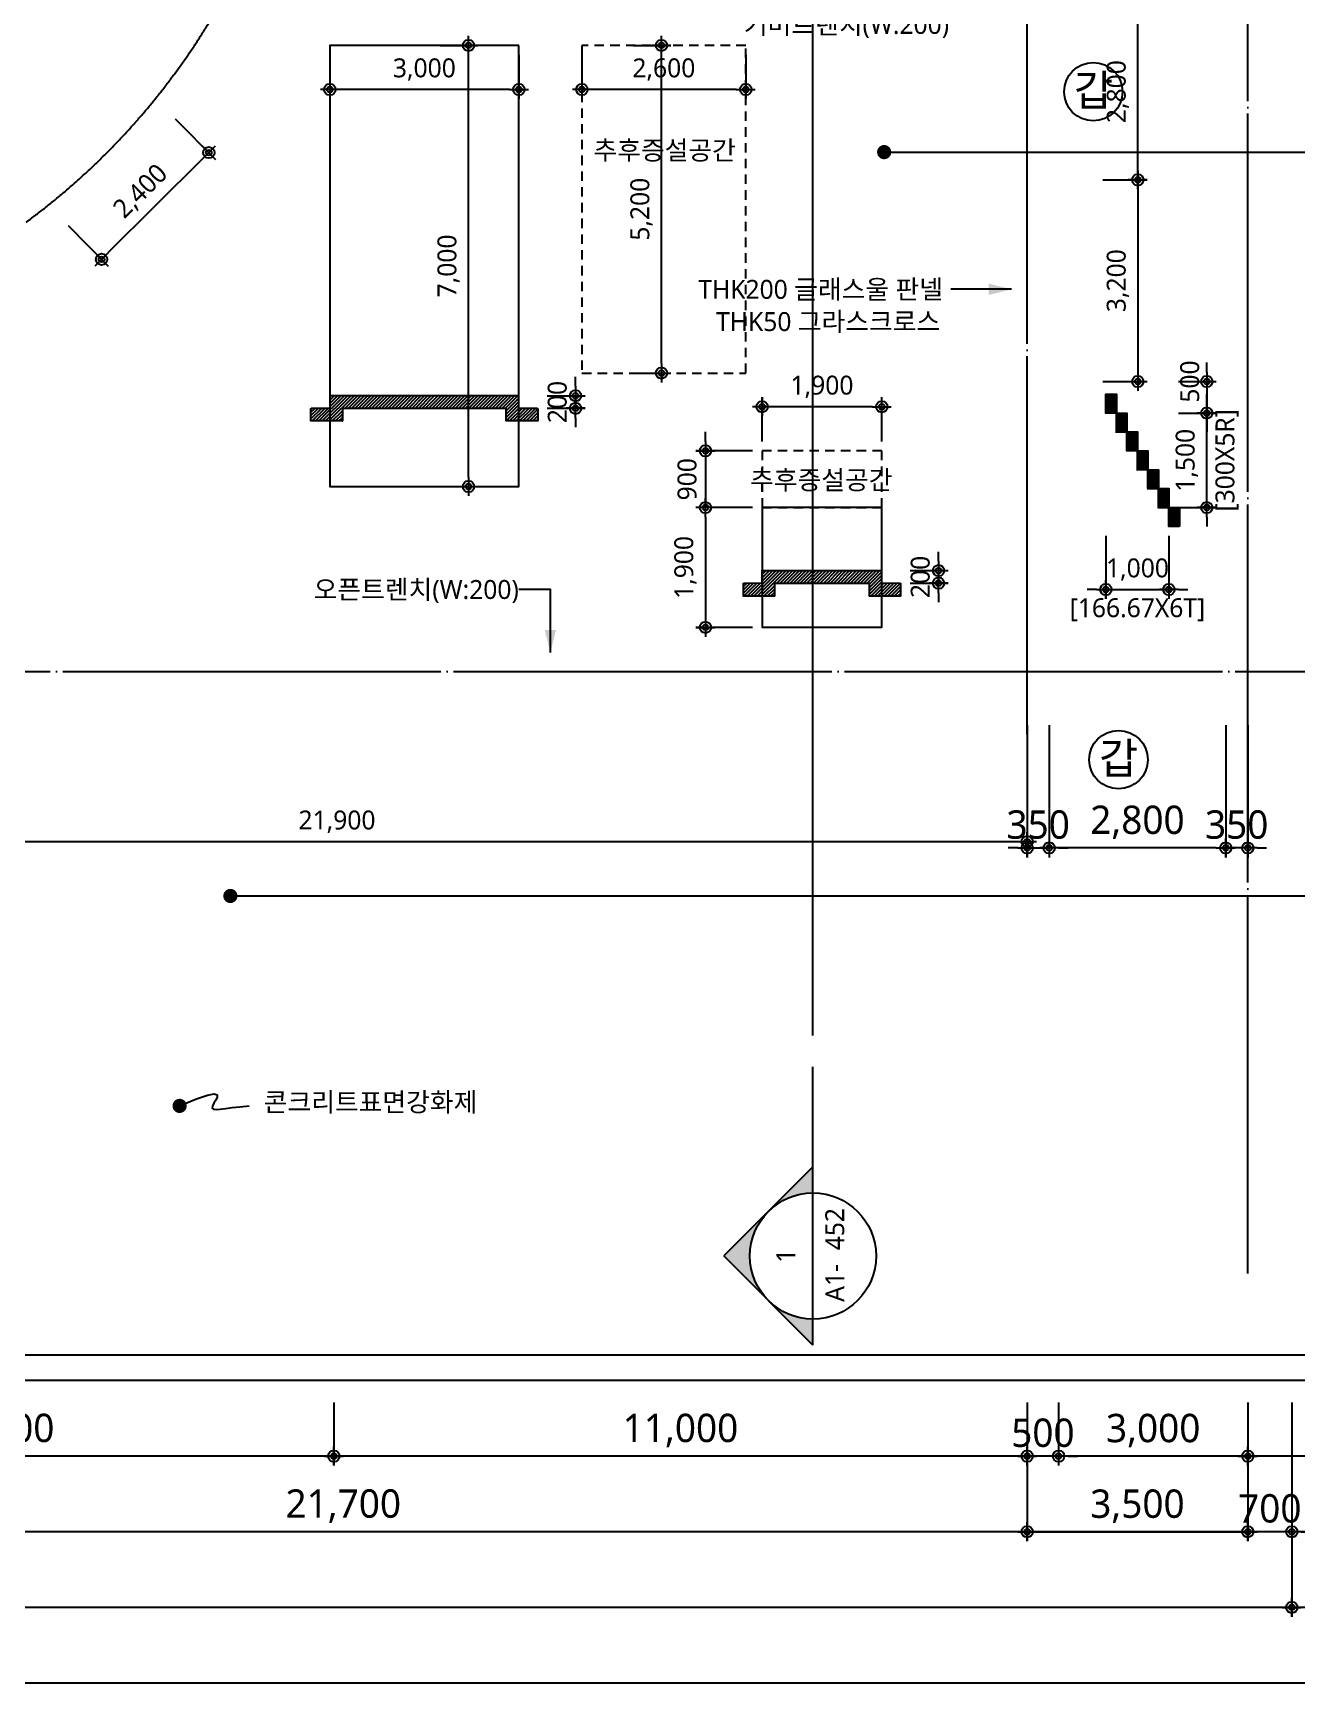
# Model space of a CAD drawing. Header units: millimetres. Extents: x 0 to 244676, y -5263 to 84354.
# Drawn here: x 62477 to 82532, y 2254 to 28434 of the extents above; entities that cross this region are included whole.
import ezdxf
from ezdxf.enums import TextEntityAlignment as Align

# ---------------------------------------------------------------- set-up
doc = ezdxf.new("R2010")
doc.units = ezdxf.units.MM
doc.header["$LTSCALE"] = 100
doc.header["$MEASUREMENT"] = 0
doc.header["$PDSIZE"] = -10
doc.linetypes.add('CEN', pattern=[62, 60, -1, 0, -1])
doc.linetypes.add('HID', pattern=[2.5, 1.5, -1])
doc.layers.get('0').update_dxf_attribs({"linetype": 'CONTINUOUS'})
doc.layers.get('Defpoints').update_dxf_attribs({"color": 171, "linetype": 'CONTINUOUS'})
for name, color, linetype in [('Center(AR)', 30, 'CEN'), ('DIM', 7, 'CONTINUOUS'), ('ELE-6', 8, 'CONTINUOUS'), ('LED', 7, 'CONTINUOUS'), ('NDIM', 7, 'CONTINUOUS'), ('SYM', 7, 'CONTINUOUS'), ('TEXT', 3, 'CONTINUOUS'), ('TEXT(MIN)', 7, 'CONTINUOUS'), ('TEXT(NOTE小)', 1, 'CONTINUOUS'), ('장비기초', 3, 'CONTINUOUS')]:
    doc.layers.add(name, color=color, linetype=linetype)
doc.styles.add('TE', font='malgun_0.ttf')
doc.styles.add('나눔바른고딕', font='NanumBarunGothic.ttf')
doc.dimstyles.new('BA', dxfattribs={"dimscale": 500, "dimtxt": 3, "dimasz": 1, "dimexe": 1, "dimexo": 5, "dimgap": 0.9, "dimtad": 1, "dimdec": 0, "dimdsep": 46, "dimlunit": 6, "dimtxsty": 'TE', "dimblk": 'DDD', "dimcen": 2.5, "dimclrd": 256, "dimclre": 256, "dimclrt": 3, "dimazin": 2, "dimtfac": 1, "dimtdec": 0, "dimtix": 1, "dimtmove": 2, "dimatfit": 3, "dimldrblk": 'DDD', "dimfxl": 1, "dimtolj": 1, "dimtzin": 0, "dimarcsym": 2})
pattern_1 = [(315, (-24.266, -31583.12), (15.9099026, 15.9099026), [])]

# ---------------------------------------------------------------- blocks, each defined once
blk = doc.blocks.new('DDD')
at = {"layer": 'DIM', "color": 0}
for p, q in [((-1, 0), (1, 0)), ((0, -1), (0, 1))]:
    blk.add_line(p, q, dxfattribs=at)
for radius in [0.6, 0.3]:
    blk.add_circle((0, 0), radius, dxfattribs=at)
blk = doc.blocks.new('*D31')
at = {"layer": 'Defpoints', "color": 0, "ltscale": 0.4, "transparency": 16777216}
for p in [(80500, 22904), (80500, 22404), (81100, 22404)]:
    blk.add_point(p, dxfattribs=at)
at = {"layer": 'NDIM', "lineweight": -2, "ltscale": 0.4, "transparency": 16777216}
for p, q in [((81100, 23054), (81100, 23204)), ((80650, 22904), (81250, 22904)), ((81100, 22904), (81100, 22404)), ((80650, 22404), (81250, 22404)), ((81100, 22254), (81100, 22104))]:
    blk.add_line(p, q, dxfattribs=at)
at = {"layer": 'NDIM', "lineweight": -2, "ltscale": 0.4, "transparency": 16777216, "xscale": 150, "yscale": 150, "zscale": 150}
for p, rotation in [((81100, 22904), 270), ((81100, 22404), 90)]:
    blk.add_blockref('DDD', p, dxfattribs=dict(at, rotation=rotation))
at = {"layer": 'NDIM', "color": 3, "ltscale": 0.4, "transparency": 16777216, "insert": (80831, 22904), "char_height": 300, "attachment_point": 5, "rotation": 90, "style": 'TE'}
blk.add_mtext('\\A1;500', dxfattribs=at)
blk = doc.blocks.new('*D32')
at = {"layer": 'Defpoints', "color": 0, "ltscale": 0.4, "transparency": 16777216}
for p in [(78700, 28904), (80005, 28904), (78700, 26104)]:
    blk.add_point(p, dxfattribs=at)
at = {"layer": 'NDIM', "lineweight": -2, "ltscale": 0.4, "transparency": 16777216}
for p, q in [((79450, 28904), (80155, 28904)), ((80005, 26254), (80005, 28754)), ((79450, 26104), (80155, 26104))]:
    blk.add_line(p, q, dxfattribs=at)
at = {"layer": 'NDIM', "lineweight": -2, "ltscale": 0.4, "transparency": 16777216, "xscale": 150, "yscale": 150, "zscale": 150}
for p, rotation in [((80005, 28904), 90), ((80005, 26104), 270)]:
    blk.add_blockref('DDD', p, dxfattribs=dict(at, rotation=rotation))
at = {"layer": 'NDIM', "color": 3, "ltscale": 0.4, "transparency": 16777216, "insert": (79690, 27504), "char_height": 300, "attachment_point": 5, "rotation": 90, "style": 'TE'}
blk.add_mtext('\\A1;2,800', dxfattribs=at)
blk = doc.blocks.new('*D38')
at = {"layer": 'Defpoints', "color": 0, "ltscale": 0.4, "transparency": 16777216}
for p in [(78600, 18204), (81400, 18204), (78600, 15504)]:
    blk.add_point(p, dxfattribs=at)
at = {"layer": 'NDIM', "lineweight": -2, "ltscale": 0.4, "transparency": 16777216}
for p, q in [((78600, 17454), (78600, 15354)), ((81400, 17454), (81400, 15354)), ((81250, 15504), (78750, 15504))]:
    blk.add_line(p, q, dxfattribs=at)
at = {"layer": 'NDIM', "lineweight": -2, "ltscale": 0.4, "transparency": 16777216, "xscale": 150, "yscale": 150, "zscale": 150, "rotation": 180}
blk.add_blockref('DDD', (78600, 15504), dxfattribs=at)
at = {"layer": 'NDIM', "lineweight": -2, "ltscale": 0.4, "transparency": 16777216, "xscale": 150, "yscale": 150, "zscale": 150}
blk.add_blockref('DDD', (81400, 15504), dxfattribs=at)
at = {"layer": 'NDIM', "color": 3, "ltscale": 0.4, "transparency": 16777216, "insert": (80000, 15910), "char_height": 450, "attachment_point": 5, "style": 'TE'}
blk.add_mtext('\\A1;2,800', dxfattribs=at)
blk = doc.blocks.new('갑종방화문표기')
at = {"layer": 'TEXT(NOTE小)'}
blk.add_circle((0, 0), 112.5, dxfattribs=at)
at = {"layer": 'TEXT(NOTE小)', "style": '나눔바른고딕'}
blk.add_text('갑', height=120.1, dxfattribs=at).set_placement((0.6, 5.3), align=Align.MIDDLE_CENTER)
blk = doc.blocks.new('*D46')
at = {"layer": 'Defpoints', "color": 0, "ltscale": 0.4, "transparency": 16777216}
for p in [(32750, 7454), (82450, 7454), (32750, 3454)]:
    blk.add_point(p, dxfattribs=at)
at = {"layer": 'NDIM', "lineweight": -2, "ltscale": 0.4, "transparency": 16777216}
for p, q in [((32750, 6704), (32750, 3304)), ((82450, 6704), (82450, 3304)), ((82300, 3454), (32900, 3454))]:
    blk.add_line(p, q, dxfattribs=at)
at = {"layer": 'NDIM', "lineweight": -2, "ltscale": 0.4, "transparency": 16777216, "xscale": 150, "yscale": 150, "zscale": 150, "rotation": 180}
blk.add_blockref('DDD', (32750, 3454), dxfattribs=at)
at = {"layer": 'NDIM', "lineweight": -2, "ltscale": 0.4, "transparency": 16777216, "xscale": 150, "yscale": 150, "zscale": 150}
blk.add_blockref('DDD', (82450, 3454), dxfattribs=at)
at = {"layer": 'NDIM', "color": 3, "ltscale": 0.4, "transparency": 16777216, "insert": (57600, 3859), "char_height": 450, "attachment_point": 5, "style": 'TE'}
blk.add_mtext('\\A1;49,700', dxfattribs=at)
blk = doc.blocks.new('*D49')
at = {"layer": 'Defpoints', "color": 0, "ltscale": 0.4, "transparency": 16777216}
for p in [(56550, 7454), (78250, 7454), (56550, 4654)]:
    blk.add_point(p, dxfattribs=at)
at = {"layer": 'NDIM', "lineweight": -2, "ltscale": 0.4, "transparency": 16777216}
for p, q in [((56550, 6704), (56550, 4504)), ((78250, 6704), (78250, 4504)), ((78100, 4654), (56700, 4654))]:
    blk.add_line(p, q, dxfattribs=at)
at = {"layer": 'NDIM', "lineweight": -2, "ltscale": 0.4, "transparency": 16777216, "xscale": 150, "yscale": 150, "zscale": 150, "rotation": 180}
blk.add_blockref('DDD', (56550, 4654), dxfattribs=at)
at = {"layer": 'NDIM', "lineweight": -2, "ltscale": 0.4, "transparency": 16777216, "xscale": 150, "yscale": 150, "zscale": 150}
blk.add_blockref('DDD', (78250, 4654), dxfattribs=at)
at = {"layer": 'NDIM', "color": 3, "ltscale": 0.4, "transparency": 16777216, "insert": (67400, 5061), "char_height": 450, "attachment_point": 5, "style": 'TE'}
blk.add_mtext('\\A1;21,700', dxfattribs=at)
blk = doc.blocks.new('*D50')
at = {"layer": 'Defpoints', "color": 0, "ltscale": 0.4, "transparency": 16777216}
for p in [(56550, 7454), (67250, 7454), (56550, 5854)]:
    blk.add_point(p, dxfattribs=at)
at = {"layer": 'NDIM', "lineweight": -2, "ltscale": 0.4, "transparency": 16777216}
for p, q in [((56550, 6704), (56550, 5704)), ((67250, 6704), (67250, 5704)), ((67100, 5854), (56700, 5854))]:
    blk.add_line(p, q, dxfattribs=at)
at = {"layer": 'NDIM', "lineweight": -2, "ltscale": 0.4, "transparency": 16777216, "xscale": 150, "yscale": 150, "zscale": 150, "rotation": 180}
blk.add_blockref('DDD', (56550, 5854), dxfattribs=at)
at = {"layer": 'NDIM', "lineweight": -2, "ltscale": 0.4, "transparency": 16777216, "xscale": 150, "yscale": 150, "zscale": 150}
blk.add_blockref('DDD', (67250, 5854), dxfattribs=at)
at = {"layer": 'NDIM', "color": 3, "ltscale": 0.4, "transparency": 16777216, "insert": (61900, 6261), "char_height": 450, "attachment_point": 5, "style": 'TE'}
blk.add_mtext('\\A1;10,700', dxfattribs=at)
blk = doc.blocks.new('*D51')
at = {"layer": 'Defpoints', "color": 0, "ltscale": 0.4, "transparency": 16777216}
for p in [(67250, 7454), (78250, 7454), (67250, 5854)]:
    blk.add_point(p, dxfattribs=at)
at = {"layer": 'NDIM', "lineweight": -2, "ltscale": 0.4, "transparency": 16777216}
for p, q in [((67250, 6704), (67250, 5704)), ((78250, 6704), (78250, 5704)), ((78100, 5854), (67400, 5854))]:
    blk.add_line(p, q, dxfattribs=at)
at = {"layer": 'NDIM', "lineweight": -2, "ltscale": 0.4, "transparency": 16777216, "xscale": 150, "yscale": 150, "zscale": 150, "rotation": 180}
blk.add_blockref('DDD', (67250, 5854), dxfattribs=at)
at = {"layer": 'NDIM', "lineweight": -2, "ltscale": 0.4, "transparency": 16777216, "xscale": 150, "yscale": 150, "zscale": 150}
blk.add_blockref('DDD', (78250, 5854), dxfattribs=at)
at = {"layer": 'NDIM', "color": 3, "ltscale": 0.4, "transparency": 16777216, "insert": (72750, 6261), "char_height": 450, "attachment_point": 5, "style": 'TE'}
blk.add_mtext('\\A1;11,000', dxfattribs=at)
blk = doc.blocks.new('*D52')
at = {"layer": 'Defpoints', "color": 0, "ltscale": 0.4, "transparency": 16777216}
for p in [(78250, 18204), (78600, 18204), (78600, 15504)]:
    blk.add_point(p, dxfattribs=at)
at = {"layer": 'NDIM', "lineweight": -2, "ltscale": 0.4, "transparency": 16777216}
for p, q in [((78250, 17454), (78250, 15354)), ((78600, 17454), (78600, 15354)), ((78100, 15504), (77950, 15504)), ((78250, 15504), (78600, 15504)), ((78750, 15504), (78900, 15504))]:
    blk.add_line(p, q, dxfattribs=at)
at = {"layer": 'NDIM', "lineweight": -2, "ltscale": 0.4, "transparency": 16777216, "xscale": 150, "yscale": 150, "zscale": 150}
blk.add_blockref('DDD', (78250, 15504), dxfattribs=at)
at = {"layer": 'NDIM', "lineweight": -2, "ltscale": 0.4, "transparency": 16777216, "xscale": 150, "yscale": 150, "zscale": 150, "rotation": 180}
blk.add_blockref('DDD', (78600, 15504), dxfattribs=at)
at = {"layer": 'NDIM', "color": 3, "ltscale": 0.4, "transparency": 16777216, "insert": (78425, 15872), "char_height": 450, "attachment_point": 5, "style": 'TE'}
blk.add_mtext('\\A1;350', dxfattribs=at)
blk = doc.blocks.new('*D56')
at = {"layer": 'Defpoints', "color": 0, "ltscale": 0.4, "transparency": 16777216}
for p in [(80500, 22404), (81100, 22404), (80500, 20904)]:
    blk.add_point(p, dxfattribs=at)
at = {"layer": 'NDIM', "lineweight": -2, "ltscale": 0.4, "transparency": 16777216}
for p, q in [((81100, 22554), (81100, 22704)), ((80650, 22404), (81250, 22404)), ((81100, 20904), (81100, 22404)), ((80650, 20904), (81250, 20904)), ((81100, 20754), (81100, 20604))]:
    blk.add_line(p, q, dxfattribs=at)
at = {"layer": 'NDIM', "lineweight": -2, "ltscale": 0.4, "transparency": 16777216, "xscale": 150, "yscale": 150, "zscale": 150}
for p, rotation in [((81100, 22404), 270), ((81100, 20904), 90)]:
    blk.add_blockref('DDD', p, dxfattribs=dict(at, rotation=rotation))
at = {"layer": 'NDIM', "color": 3, "ltscale": 0.4, "transparency": 16777216, "char_height": 300, "attachment_point": 5, "rotation": 90, "style": 'TE'}
for s, insert in [('\\A1;[300X5R]', (81421, 21654)), ('\\A1;1,500', (80784, 21654))]:
    blk.add_mtext(s, dxfattribs=dict(at, insert=insert))
blk = doc.blocks.new('*D57')
at = {"layer": 'Defpoints', "color": 0, "ltscale": 0.4, "transparency": 16777216}
for p in [(79500, 20604), (80500, 20604), (80500, 19604)]:
    blk.add_point(p, dxfattribs=at)
at = {"layer": 'NDIM', "lineweight": -2, "ltscale": 0.4, "transparency": 16777216}
for p, q in [((79500, 20454), (79500, 19454)), ((80500, 20454), (80500, 19454)), ((79350, 19604), (79200, 19604)), ((79500, 19604), (80500, 19604)), ((80650, 19604), (80800, 19604))]:
    blk.add_line(p, q, dxfattribs=at)
at = {"layer": 'NDIM', "lineweight": -2, "ltscale": 0.4, "transparency": 16777216, "xscale": 150, "yscale": 150, "zscale": 150}
blk.add_blockref('DDD', (79500, 19604), dxfattribs=at)
at = {"layer": 'NDIM', "lineweight": -2, "ltscale": 0.4, "transparency": 16777216, "xscale": 150, "yscale": 150, "zscale": 150, "rotation": 180}
blk.add_blockref('DDD', (80500, 19604), dxfattribs=at)
at = {"layer": 'NDIM', "color": 3, "ltscale": 0.4, "transparency": 16777216, "char_height": 300, "attachment_point": 5, "style": 'TE'}
for s, insert in [('\\A1;1,000', (80000, 19920)), ('\\A1;[166.67X6T]', (80000, 19282))]:
    blk.add_mtext(s, dxfattribs=dict(at, insert=insert))
blk = doc.blocks.new('*D60')
at = {"layer": 'Defpoints', "color": 0, "ltscale": 0.4, "transparency": 16777216}
for p in [(78250, 7454), (81750, 7454), (81750, 4654)]:
    blk.add_point(p, dxfattribs=at)
at = {"layer": 'NDIM', "lineweight": -2, "ltscale": 0.4, "transparency": 16777216}
for p, q in [((78250, 6704), (78250, 4504)), ((81750, 6704), (81750, 4504)), ((78400, 4654), (81600, 4654))]:
    blk.add_line(p, q, dxfattribs=at)
at = {"layer": 'NDIM', "lineweight": -2, "ltscale": 0.4, "transparency": 16777216, "xscale": 150, "yscale": 150, "zscale": 150, "rotation": 180}
blk.add_blockref('DDD', (78250, 4654), dxfattribs=at)
at = {"layer": 'NDIM', "lineweight": -2, "ltscale": 0.4, "transparency": 16777216, "xscale": 150, "yscale": 150, "zscale": 150}
blk.add_blockref('DDD', (81750, 4654), dxfattribs=at)
at = {"layer": 'NDIM', "color": 3, "ltscale": 0.4, "transparency": 16777216, "insert": (80000, 5059), "char_height": 450, "attachment_point": 5, "style": 'TE'}
blk.add_mtext('\\A1;3,500', dxfattribs=at)
blk = doc.blocks.new('*D62')
at = {"layer": 'Defpoints', "color": 0, "ltscale": 0.4, "transparency": 16777216}
for p in [(81400, 18204), (81750, 18204), (81400, 15504)]:
    blk.add_point(p, dxfattribs=at)
at = {"layer": 'NDIM', "lineweight": -2, "ltscale": 0.4, "transparency": 16777216}
for p, q in [((81400, 17454), (81400, 15354)), ((81750, 17454), (81750, 15354)), ((81250, 15504), (81100, 15504)), ((81750, 15504), (81400, 15504)), ((81900, 15504), (82050, 15504))]:
    blk.add_line(p, q, dxfattribs=at)
at = {"layer": 'NDIM', "lineweight": -2, "ltscale": 0.4, "transparency": 16777216, "xscale": 150, "yscale": 150, "zscale": 150}
blk.add_blockref('DDD', (81400, 15504), dxfattribs=at)
at = {"layer": 'NDIM', "lineweight": -2, "ltscale": 0.4, "transparency": 16777216, "xscale": 150, "yscale": 150, "zscale": 150, "rotation": 180}
blk.add_blockref('DDD', (81750, 15504), dxfattribs=at)
at = {"layer": 'NDIM', "color": 3, "ltscale": 0.4, "transparency": 16777216, "insert": (81575, 15872), "char_height": 450, "attachment_point": 5, "style": 'TE'}
blk.add_mtext('\\A1;350', dxfattribs=at)
blk = doc.blocks.new('*D63')
at = {"layer": 'Defpoints', "color": 0, "ltscale": 0.4, "transparency": 16777216}
for p in [(78250, 7454), (78750, 7454), (78250, 5854)]:
    blk.add_point(p, dxfattribs=at)
at = {"layer": 'NDIM', "lineweight": -2, "ltscale": 0.4, "transparency": 16777216}
for p, q in [((78250, 6704), (78250, 5704)), ((78750, 6704), (78750, 5704)), ((78100, 5854), (77950, 5854)), ((78750, 5854), (78250, 5854)), ((78900, 5854), (79050, 5854))]:
    blk.add_line(p, q, dxfattribs=at)
at = {"layer": 'NDIM', "lineweight": -2, "ltscale": 0.4, "transparency": 16777216, "xscale": 150, "yscale": 150, "zscale": 150}
blk.add_blockref('DDD', (78250, 5854), dxfattribs=at)
at = {"layer": 'NDIM', "lineweight": -2, "ltscale": 0.4, "transparency": 16777216, "xscale": 150, "yscale": 150, "zscale": 150, "rotation": 180}
blk.add_blockref('DDD', (78750, 5854), dxfattribs=at)
at = {"layer": 'NDIM', "color": 3, "ltscale": 0.4, "transparency": 16777216, "insert": (78500, 6222), "char_height": 450, "attachment_point": 5, "style": 'TE'}
blk.add_mtext('\\A1;500', dxfattribs=at)
blk = doc.blocks.new('*D64')
at = {"layer": 'Defpoints', "color": 0, "ltscale": 0.4, "transparency": 16777216}
for p in [(78750, 7454), (81750, 7454), (78750, 5854)]:
    blk.add_point(p, dxfattribs=at)
at = {"layer": 'NDIM', "lineweight": -2, "ltscale": 0.4, "transparency": 16777216}
for p, q in [((78750, 6704), (78750, 5704)), ((81750, 6704), (81750, 5704)), ((81600, 5854), (78900, 5854))]:
    blk.add_line(p, q, dxfattribs=at)
at = {"layer": 'NDIM', "lineweight": -2, "ltscale": 0.4, "transparency": 16777216, "xscale": 150, "yscale": 150, "zscale": 150, "rotation": 180}
blk.add_blockref('DDD', (78750, 5854), dxfattribs=at)
at = {"layer": 'NDIM', "lineweight": -2, "ltscale": 0.4, "transparency": 16777216, "xscale": 150, "yscale": 150, "zscale": 150}
blk.add_blockref('DDD', (81750, 5854), dxfattribs=at)
at = {"layer": 'NDIM', "color": 3, "ltscale": 0.4, "transparency": 16777216, "insert": (80250, 6259), "char_height": 450, "attachment_point": 5, "style": 'TE'}
blk.add_mtext('\\A1;3,000', dxfattribs=at)
blk = doc.blocks.new('*D65')
at = {"layer": 'Defpoints', "color": 0, "ltscale": 0.4, "transparency": 16777216}
for p in [(81750, 7454), (82450, 7454), (81750, 4654)]:
    blk.add_point(p, dxfattribs=at)
at = {"layer": 'NDIM', "lineweight": -2, "ltscale": 0.4, "transparency": 16777216}
for p, q in [((81750, 6704), (81750, 4504)), ((82450, 6704), (82450, 4504)), ((81600, 4654), (81450, 4654)), ((82450, 4654), (81750, 4654)), ((82600, 4654), (82750, 4654))]:
    blk.add_line(p, q, dxfattribs=at)
at = {"layer": 'NDIM', "lineweight": -2, "ltscale": 0.4, "transparency": 16777216, "xscale": 150, "yscale": 150, "zscale": 150}
blk.add_blockref('DDD', (81750, 4654), dxfattribs=at)
at = {"layer": 'NDIM', "lineweight": -2, "ltscale": 0.4, "transparency": 16777216, "xscale": 150, "yscale": 150, "zscale": 150, "rotation": 180}
blk.add_blockref('DDD', (82450, 4654), dxfattribs=at)
at = {"layer": 'NDIM', "color": 3, "ltscale": 0.4, "transparency": 16777216, "insert": (82100, 5022), "char_height": 450, "attachment_point": 5, "style": 'TE'}
blk.add_mtext('\\A1;700', dxfattribs=at)
blk = doc.blocks.new('*D71')
at = {"layer": 'Defpoints', "color": 0, "ltscale": 0.4, "transparency": 16777216}
for p in [(78700, 26104), (78700, 22904), (80005, 22904)]:
    blk.add_point(p, dxfattribs=at)
at = {"layer": 'NDIM', "lineweight": -2, "ltscale": 0.4, "transparency": 16777216}
for p, q in [((79450, 26104), (80155, 26104)), ((80005, 25954), (80005, 23054)), ((79450, 22904), (80155, 22904))]:
    blk.add_line(p, q, dxfattribs=at)
at = {"layer": 'NDIM', "lineweight": -2, "ltscale": 0.4, "transparency": 16777216, "xscale": 150, "yscale": 150, "zscale": 150}
for p, rotation in [((80005, 26104), 90), ((80005, 22904), 270)]:
    blk.add_blockref('DDD', p, dxfattribs=dict(at, rotation=rotation))
at = {"layer": 'NDIM', "color": 3, "ltscale": 0.4, "transparency": 16777216, "insert": (79690, 24504), "char_height": 300, "attachment_point": 5, "rotation": 90, "style": 'TE'}
blk.add_mtext('\\A1;3,200', dxfattribs=at)
blk = doc.blocks.new('A$C1A302DD2')
at = {"layer": 'SYM'}
h = blk.add_hatch(color=256, dxfattribs=at)
h.paths.add_polyline_path([(707, 1207), (354, 854, -0.414214), (1061, 854)])
h.paths.add_polyline_path([(354, 854), (0, 500), (207, 500, -0.198912)])
h.paths.add_polyline_path([(1061, 854, -0.198912), (1207, 500), (1414, 500)])
for p, q in [((0, 500), (707, 1207)), ((1414, 500), (707, 1207)), ((0, 500), (207, 500)), ((207, 500), (1207, 500)), ((1207, 500), (2207, 500)), ((2457, 500), (2707, 500))]:
    blk.add_line(p, q, dxfattribs=at)
blk.add_circle((707, 500), 500, dxfattribs=at)
blk = doc.blocks.new('*U17')
at = {"layer": 'Defpoints', "ltscale": 10000}
blk.add_line((0, 5414), (0, 66889), dxfattribs=at)
at = {"layer": 'SYM', "xscale": 2, "yscale": 2, "zscale": 2, "rotation": 89.99999999999999}
blk.add_blockref('A$C1A302DD2', (1000, 0), dxfattribs=at)
blk = doc.blocks.new('*D320')
at = {"layer": 'Defpoints', "color": 0, "ltscale": 0.4, "transparency": 16777216}
for p in [(68786, 28238), (69386, 28238), (68786, 21238)]:
    blk.add_point(p, dxfattribs=at)
at = {"layer": 'NDIM', "lineweight": -2, "ltscale": 0.4, "transparency": 16777216}
for p, q in [((68936, 28238), (69536, 28238)), ((69386, 21388), (69386, 28088)), ((68936, 21238), (69536, 21238))]:
    blk.add_line(p, q, dxfattribs=at)
at = {"layer": 'NDIM', "lineweight": -2, "ltscale": 0.4, "transparency": 16777216, "xscale": 150, "yscale": 150, "zscale": 150}
for p, rotation in [((69386, 28238), 90), ((69386, 21238), 270)]:
    blk.add_blockref('DDD', p, dxfattribs=dict(at, rotation=rotation))
at = {"layer": 'NDIM', "color": 3, "ltscale": 0.4, "transparency": 16777216, "insert": (69071, 24738), "char_height": 300, "attachment_point": 5, "rotation": 90, "style": 'TE'}
blk.add_mtext('\\A1;7,000', dxfattribs=at)
blk = doc.blocks.new('*D321')
at = {"layer": 'Defpoints', "color": 0, "ltscale": 0.4, "transparency": 16777216}
for p in [(67186, 28238), (70186, 28238), (67186, 27538)]:
    blk.add_point(p, dxfattribs=at)
at = {"layer": 'NDIM', "lineweight": -2, "ltscale": 0.4, "transparency": 16777216}
for p, q in [((67186, 28088), (67186, 27388)), ((70186, 28088), (70186, 27388)), ((70036, 27538), (67336, 27538))]:
    blk.add_line(p, q, dxfattribs=at)
at = {"layer": 'NDIM', "lineweight": -2, "ltscale": 0.4, "transparency": 16777216, "xscale": 150, "yscale": 150, "zscale": 150, "rotation": 180}
blk.add_blockref('DDD', (67186, 27538), dxfattribs=at)
at = {"layer": 'NDIM', "lineweight": -2, "ltscale": 0.4, "transparency": 16777216, "xscale": 150, "yscale": 150, "zscale": 150}
blk.add_blockref('DDD', (70186, 27538), dxfattribs=at)
at = {"layer": 'NDIM', "color": 3, "ltscale": 0.4, "transparency": 16777216, "insert": (68686, 27854), "char_height": 300, "attachment_point": 5, "style": 'TE'}
blk.add_mtext('\\A1;3,000', dxfattribs=at)
blk = doc.blocks.new('*D333')
at = {"layer": 'Defpoints', "color": 0, "ltscale": 0.4, "transparency": 16777216}
for p in [(70486, 22679), (70486, 22479), (71086, 22479)]:
    blk.add_point(p, dxfattribs=at)
at = {"layer": 'NDIM', "lineweight": -2, "ltscale": 0.4, "transparency": 16777216}
for p, q in [((71086, 22829), (71086, 22979)), ((70636, 22679), (71236, 22679)), ((71086, 22679), (71086, 22479)), ((70636, 22479), (71236, 22479)), ((71086, 22329), (71086, 22179))]:
    blk.add_line(p, q, dxfattribs=at)
at = {"layer": 'NDIM', "lineweight": -2, "ltscale": 0.4, "transparency": 16777216, "xscale": 150, "yscale": 150, "zscale": 150}
for p, rotation in [((71086, 22679), 270), ((71086, 22479), 90)]:
    blk.add_blockref('DDD', p, dxfattribs=dict(at, rotation=rotation))
at = {"layer": 'NDIM', "color": 3, "ltscale": 0.4, "transparency": 16777216, "insert": (70796, 22579), "char_height": 300, "attachment_point": 5, "rotation": 90, "style": 'TE'}
blk.add_mtext('\\A1;200', dxfattribs=at)
blk = doc.blocks.new('*D334')
at = {"layer": 'Defpoints', "color": 0, "ltscale": 0.4, "transparency": 16777216}
for p in [(74045, 20904), (73145, 19004), (74045, 19004)]:
    blk.add_point(p, dxfattribs=at)
at = {"layer": 'NDIM', "lineweight": -2, "ltscale": 0.4, "transparency": 16777216}
for p, q in [((73895, 20904), (72995, 20904)), ((73145, 20754), (73145, 19154)), ((73895, 19004), (72995, 19004))]:
    blk.add_line(p, q, dxfattribs=at)
at = {"layer": 'NDIM', "lineweight": -2, "ltscale": 0.4, "transparency": 16777216, "xscale": 150, "yscale": 150, "zscale": 150}
for p, rotation in [((73145, 20904), 90), ((73145, 19004), 270)]:
    blk.add_blockref('DDD', p, dxfattribs=dict(at, rotation=rotation))
at = {"layer": 'NDIM', "color": 3, "ltscale": 0.4, "transparency": 16777216, "insert": (72829, 19954), "char_height": 300, "attachment_point": 5, "rotation": 90, "style": 'TE'}
blk.add_mtext('\\A1;1,900', dxfattribs=at)
blk = doc.blocks.new('*D335')
at = {"layer": 'Defpoints', "color": 0, "ltscale": 0.4, "transparency": 16777216}
for p in [(74045, 22504), (74045, 21804), (75945, 21804)]:
    blk.add_point(p, dxfattribs=at)
at = {"layer": 'NDIM', "lineweight": -2, "ltscale": 0.4, "transparency": 16777216}
for p, q in [((74045, 21954), (74045, 22654)), ((75945, 21954), (75945, 22654)), ((75795, 22504), (74195, 22504))]:
    blk.add_line(p, q, dxfattribs=at)
at = {"layer": 'NDIM', "lineweight": -2, "ltscale": 0.4, "transparency": 16777216, "xscale": 150, "yscale": 150, "zscale": 150, "rotation": 180}
blk.add_blockref('DDD', (74045, 22504), dxfattribs=at)
at = {"layer": 'NDIM', "lineweight": -2, "ltscale": 0.4, "transparency": 16777216, "xscale": 150, "yscale": 150, "zscale": 150}
blk.add_blockref('DDD', (75945, 22504), dxfattribs=at)
at = {"layer": 'NDIM', "color": 3, "ltscale": 0.4, "transparency": 16777216, "insert": (74995, 22820), "char_height": 300, "attachment_point": 5, "style": 'TE'}
blk.add_mtext('\\A1;1,900', dxfattribs=at)
blk = doc.blocks.new('*D336')
at = {"layer": 'Defpoints', "color": 0, "ltscale": 0.4, "transparency": 16777216}
for p in [(76245, 19904), (76245, 19704), (76845, 19704)]:
    blk.add_point(p, dxfattribs=at)
at = {"layer": 'NDIM', "lineweight": -2, "ltscale": 0.4, "transparency": 16777216}
for p, q in [((76845, 20054), (76845, 20204)), ((76395, 19904), (76995, 19904)), ((76845, 19904), (76845, 19704)), ((76395, 19704), (76995, 19704)), ((76845, 19554), (76845, 19404))]:
    blk.add_line(p, q, dxfattribs=at)
at = {"layer": 'NDIM', "lineweight": -2, "ltscale": 0.4, "transparency": 16777216, "xscale": 150, "yscale": 150, "zscale": 150}
for p, rotation in [((76845, 19904), 270), ((76845, 19704), 90)]:
    blk.add_blockref('DDD', p, dxfattribs=dict(at, rotation=rotation))
at = {"layer": 'NDIM', "color": 3, "ltscale": 0.4, "transparency": 16777216, "insert": (76555, 19804), "char_height": 300, "attachment_point": 5, "rotation": 90, "style": 'TE'}
blk.add_mtext('\\A1;200', dxfattribs=at)
blk = doc.blocks.new('*D337')
at = {"layer": 'Defpoints', "color": 0, "ltscale": 0.4, "transparency": 16777216}
for p in [(74045, 21804), (73145, 20904), (74045, 20904)]:
    blk.add_point(p, dxfattribs=at)
at = {"layer": 'NDIM', "lineweight": -2, "ltscale": 0.4, "transparency": 16777216}
for p, q in [((73145, 21954), (73145, 22104)), ((73895, 21804), (72995, 21804)), ((73145, 21804), (73145, 20904)), ((73895, 20904), (72995, 20904)), ((73145, 20754), (73145, 20604))]:
    blk.add_line(p, q, dxfattribs=at)
at = {"layer": 'NDIM', "lineweight": -2, "ltscale": 0.4, "transparency": 16777216, "xscale": 150, "yscale": 150, "zscale": 150}
for p, rotation in [((73145, 21804), 270), ((73145, 20904), 90)]:
    blk.add_blockref('DDD', p, dxfattribs=dict(at, rotation=rotation))
at = {"layer": 'NDIM', "color": 3, "ltscale": 0.4, "transparency": 16777216, "insert": (72855, 21354), "char_height": 300, "attachment_point": 5, "rotation": 90, "style": 'TE'}
blk.add_mtext('\\A1;900', dxfattribs=at)
blk = doc.blocks.new('*D338')
at = {"layer": 'Defpoints', "color": 0, "ltscale": 0.4, "transparency": 16777216}
for p in [(71848, 28238), (72448, 28238), (71848, 23038)]:
    blk.add_point(p, dxfattribs=at)
at = {"layer": 'NDIM', "lineweight": -2, "ltscale": 0.4, "transparency": 16777216}
for p, q in [((71998, 28238), (72598, 28238)), ((72448, 23188), (72448, 28088)), ((71998, 23038), (72598, 23038))]:
    blk.add_line(p, q, dxfattribs=at)
at = {"layer": 'NDIM', "lineweight": -2, "ltscale": 0.4, "transparency": 16777216, "xscale": 150, "yscale": 150, "zscale": 150}
for p, rotation in [((72448, 28238), 90), ((72448, 23038), 270)]:
    blk.add_blockref('DDD', p, dxfattribs=dict(at, rotation=rotation))
at = {"layer": 'NDIM', "color": 3, "ltscale": 0.4, "transparency": 16777216, "insert": (72132, 25638), "char_height": 300, "attachment_point": 5, "rotation": 90, "style": 'TE'}
blk.add_mtext('\\A1;5,200', dxfattribs=at)
blk = doc.blocks.new('*D339')
at = {"layer": 'Defpoints', "color": 0, "ltscale": 0.4, "transparency": 16777216}
for p in [(71186, 28238), (73786, 28238), (71186, 27538)]:
    blk.add_point(p, dxfattribs=at)
at = {"layer": 'NDIM', "lineweight": -2, "ltscale": 0.4, "transparency": 16777216}
for p, q in [((71186, 28088), (71186, 27388)), ((73786, 28088), (73786, 27388)), ((73636, 27538), (71336, 27538))]:
    blk.add_line(p, q, dxfattribs=at)
at = {"layer": 'NDIM', "lineweight": -2, "ltscale": 0.4, "transparency": 16777216, "xscale": 150, "yscale": 150, "zscale": 150, "rotation": 180}
blk.add_blockref('DDD', (71186, 27538), dxfattribs=at)
at = {"layer": 'NDIM', "lineweight": -2, "ltscale": 0.4, "transparency": 16777216, "xscale": 150, "yscale": 150, "zscale": 150}
blk.add_blockref('DDD', (73786, 27538), dxfattribs=at)
at = {"layer": 'NDIM', "color": 3, "ltscale": 0.4, "transparency": 16777216, "insert": (72486, 27854), "char_height": 300, "attachment_point": 5, "style": 'TE'}
blk.add_mtext('\\A1;2,600', dxfattribs=at)
blk = doc.blocks.new('*D430')
at = {"layer": 'Defpoints', "color": 0, "ltscale": 0.4, "transparency": 16777216}
for p in [(56350, 18204), (78250, 18204), (78250, 15604)]:
    blk.add_point(p, dxfattribs=at)
at = {"layer": 'NDIM', "lineweight": -2, "ltscale": 0.4, "transparency": 16777216}
for p, q in [((56350, 17454), (56350, 15454)), ((78250, 17454), (78250, 15454)), ((56500, 15604), (78100, 15604))]:
    blk.add_line(p, q, dxfattribs=at)
at = {"layer": 'NDIM', "lineweight": -2, "ltscale": 0.4, "transparency": 16777216, "xscale": 150, "yscale": 150, "zscale": 150, "rotation": 180}
blk.add_blockref('DDD', (56350, 15604), dxfattribs=at)
at = {"layer": 'NDIM', "lineweight": -2, "ltscale": 0.4, "transparency": 16777216, "xscale": 150, "yscale": 150, "zscale": 150}
blk.add_blockref('DDD', (78250, 15604), dxfattribs=at)
at = {"layer": 'NDIM', "color": 3, "ltscale": 0.4, "transparency": 16777216, "insert": (67300, 15920), "char_height": 300, "attachment_point": 5, "style": 'TE'}
blk.add_mtext('\\A1;21,900', dxfattribs=at)
blk = doc.blocks.new('*D443')
at = {"layer": 'Defpoints', "color": 0, "ltscale": 0.4, "transparency": 16777216}
for p in [(64524, 27283), (62822, 25591), (63565, 24843)]:
    blk.add_point(p, dxfattribs=at)
at = {"layer": 'NDIM', "lineweight": -2, "ltscale": 0.4, "transparency": 16777216}
for p, q in [((64735, 27070), (65372, 26429)), ((65160, 26430), (63671, 24949)), ((63033, 25378), (63670, 24737))]:
    blk.add_line(p, q, dxfattribs=at)
at = {"layer": 'NDIM', "lineweight": -2, "ltscale": 0.4, "transparency": 16777216, "xscale": 150, "yscale": 150, "zscale": 150}
for p, rotation in [((65266, 26536), 44.84006584260543), ((63565, 24843), 224.8400658426055)]:
    blk.add_blockref('DDD', p, dxfattribs=dict(at, rotation=rotation))
at = {"layer": 'NDIM', "color": 3, "ltscale": 0.4, "transparency": 16777216, "insert": (64193, 25913), "char_height": 300, "attachment_point": 5, "rotation": 44.8401, "style": 'TE'}
blk.add_mtext('\\A1;2,400', dxfattribs=at)

msp = doc.modelspace()

# ---------------------------------------------------------------- hatches: boundary and pattern name
at = {"layer": 'SYM'}
h = msp.add_hatch(dxfattribs=at)
h.set_pattern_fill('ANSI31', color=251, scale=300, angle=180, style=0)
h.set_pattern_definition([(225, (19899.744, 86429.24), (26.516504, -26.516504), [])])
h.paths.add_polyline_path([(70485.7, 22478.8), (70485.7, 22278.8), (69985.7, 22278.8), (69985.7, 22478.8), (67385.7, 22478.8), (67385.7, 22278.8), (66885.7, 22278.8), (66885.7, 22478.8), (67185.7, 22478.8), (67185.7, 22678.8), (70185.7, 22678.8), (70185.7, 22478.8)])
h = msp.add_hatch(dxfattribs=at)
h.set_pattern_fill('ANSI31', color=251, scale=180, angle=270, style=0)
h.set_pattern_definition(pattern_1)
h.paths.add_polyline_path([(79666.7, 22404.4), (79500, 22404.4), (79500, 22704.4), (79666.7, 22704.4)])
h = msp.add_hatch(dxfattribs=at)
h.set_pattern_fill('ANSI31', color=251, scale=180, angle=270, style=0)
h.set_pattern_definition([(315, (142.4, -31283.12), (15.9099026, 15.9099026), [])])
h.paths.add_polyline_path([(79833.4, 22104.4), (79666.7, 22104.4), (79666.7, 22404.4), (79833.4, 22404.4)])
h = msp.add_hatch(dxfattribs=at)
h.set_pattern_fill('ANSI31', color=251, scale=180, angle=270, style=0)
h.set_pattern_definition(pattern_1)
h.paths.add_polyline_path([(80000, 21804.4), (79833.4, 21804.4), (79833.4, 22104.4), (80000, 22104.4)])
h = msp.add_hatch(dxfattribs=at)
h.set_pattern_fill('ANSI31', color=251, scale=180, angle=270, style=0)
h.set_pattern_definition(pattern_1)
h.paths.add_polyline_path([(80166.7, 21504.4), (80000, 21504.4), (80000, 21804.4), (80166.7, 21804.4)])
h = msp.add_hatch(dxfattribs=at)
h.set_pattern_fill('ANSI31', color=251, scale=180, angle=270, style=0)
h.set_pattern_definition([(315, (475.734, -30683.12), (15.9099026, 15.9099026), [])])
h.paths.add_polyline_path([(80333.4, 21204.4), (80166.7, 21204.4), (80166.7, 21504.4), (80333.4, 21504.4)])
h = msp.add_hatch(dxfattribs=at)
h.set_pattern_fill('ANSI31', color=251, scale=180, angle=270, style=0)
h.set_pattern_definition(pattern_1)
h.paths.add_polyline_path([(80500, 20904.4), (80333.4, 20904.4), (80333.4, 21204.4), (80500, 21204.4)])
h = msp.add_hatch(dxfattribs=at)
h.set_pattern_fill('ANSI31', color=251, scale=180, angle=270, style=0)
h.set_pattern_definition([(315, (975.734, -29783.12), (15.9099026, 15.9099026), [])])
h.paths.add_polyline_path([(80666.7, 20604.4), (80500, 20604.4), (80500, 20904.4), (80666.7, 20904.4)])
h = msp.add_hatch(dxfattribs=at)
h.set_pattern_fill('ANSI31', color=251, scale=300, angle=180, style=0)
h.set_pattern_definition([(225, (21928.33, 83654.8), (26.516504, -26.516504), [])])
h.paths.add_polyline_path([(73745, 19704.4), (73745, 19504.4), (74245, 19504.4), (74245, 19704.4), (75745, 19704.4), (75745, 19504.4), (76245, 19504.4), (76245, 19704.4), (75945, 19704.4), (75945, 19904.4), (74045, 19904.4), (74045, 19704.4)])

# ---------------------------------------------------------------- linework, layer by layer
for p, q in [((75981.7, 26544.2), (86470, 26544.2)), ((65608.3, 14741.5), (86470, 14741.5))]:
    msp.add_line(p, q)
at = {"layer": 'Center(AR)'}
for p, q in [((81750, 8754.2), (81750, 64266)), ((78250, 17304.4), (78250, 47061.8)), ((50550, 18304.4), (84200, 18304.4))]:
    msp.add_line(p, q, dxfattribs=at)
msp.add_arc((55750, 34404.2), 11150, 178.97222, 1.02778, dxfattribs=at)
at = {"layer": 'Defpoints', "ltscale": 10000}
for points in [[(17950, 82104.2), (97250, 82104.2), (97250, 2254.2), (17950, 2254.2)], [(19150, 80904.2), (96050, 80904.2), (96050, 3454.2), (19150, 3454.2)], [(20350, 79704.2), (94850, 79704.2), (94850, 4654.2), (20350, 4654.2)], [(21550, 78504.2), (93650, 78504.2), (93650, 5854.2), (21550, 5854.2)], [(26350, 77304.2), (88850, 77304.2), (88850, 7054.2), (26350, 7054.2)], [(26750, 76904.2), (88450, 76904.2), (88450, 7454.2), (26750, 7454.2)]]:
    msp.add_lwpolyline(points, close=True, dxfattribs=at)
at = {"layer": 'ELE-6'}
msp.add_lwpolyline([(80333.4, 21204.4), (80166.7, 21204.4), (80166.7, 21504.4), (80333.4, 21504.4)], close=True, dxfattribs=at)
at = {"layer": 'LED', "const_width": 112.5}
for points in [[(75981.7, 26600.4, -1), (75981.7, 26487.9, -1)], [(65608.3, 14797.8, -1), (65608.3, 14685.3, -1)], [(64802.7, 11467.3, -1), (64802.7, 11354.8, -1)]]:
    msp.add_lwpolyline(points, format="xyb", close=True, dxfattribs=at)
at = {"layer": 'LED'}
for points in [[(78000, 24367.9), (77040, 24367.9)], [(70685.2, 18604.4), (70685.2, 19604.4), (70185.2, 19604.4)], [(64802.7, 11411.1), (65070.5, 11522.7), (65247.9, 11583), (65351.3, 11601.5), (65396.9, 11587.9), (65400.8, 11552), (65379.2, 11503.5), (65348.5, 11452.1), (65324.8, 11407.4), (65321.5, 11377.1), (65340.9, 11360.7), (65382.6, 11355.6), (65445.8, 11359.4), (65530.3, 11369.3), (65635.3, 11383), (65760.4, 11397.7), (65905.1, 11411.1)]]:
    msp.add_lwpolyline(points, dxfattribs=at)
for points in [[(78000, 24367.9), (77640, 24277.9), (77640, 24457.9)], [(70685.2, 18604.4), (70775.2, 18964.4), (70595.2, 18964.4)]]:
    msp.add_solid(points, dxfattribs=at)
at = {"layer": 'SYM', "color": 2, "const_width": 30}
for points in [[(70485.7, 22478.8), (70185.7, 22478.8), (70185.7, 22678.8), (67185.7, 22678.8), (67185.7, 22478.8), (66885.7, 22478.8)], [(80500, 20604.4), (80500, 20904.4), (80333.4, 20904.4), (80333.4, 21204.4), (80166.7, 21204.4), (80166.7, 21504.4), (80000, 21504.4), (80000, 21804.4), (79833.4, 21804.4), (79833.4, 22104.4), (79666.7, 22104.4), (79666.7, 22404.4), (79500, 22404.4), (79500, 22704.4)], [(73745, 19704.4), (74045, 19704.4), (74045, 19904.4), (75945, 19904.4), (75945, 19704.4), (76245, 19704.4)]]:
    msp.add_lwpolyline(points, dxfattribs=at)
at = {"layer": 'SYM', "color": 251}
for points in [[(79666.7, 22404.4), (79500, 22404.4), (79500, 22704.4), (79666.7, 22704.4)], [(79833.4, 22104.4), (79666.7, 22104.4), (79666.7, 22404.4), (79833.4, 22404.4)], [(80000, 21804.4), (79833.4, 21804.4), (79833.4, 22104.4), (80000, 22104.4)], [(80166.7, 21504.4), (80000, 21504.4), (80000, 21804.4), (80166.7, 21804.4)], [(80500, 20904.4), (80333.4, 20904.4), (80333.4, 21204.4), (80500, 21204.4)], [(80666.7, 20604.4), (80500, 20604.4), (80500, 20904.4), (80666.7, 20904.4)]]:
    msp.add_lwpolyline(points, close=True, dxfattribs=at)
for points in [[(70485.7, 22478.8), (70485.7, 22278.8), (69985.7, 22278.8), (69985.7, 22478.8), (67385.7, 22478.8), (67385.7, 22278.8), (66885.7, 22278.8), (66885.7, 22478.8)], [(73745, 19704.4), (73745, 19504.4), (74245, 19504.4), (74245, 19704.4), (75745, 19704.4), (75745, 19504.4), (76245, 19504.4), (76245, 19704.4)]]:
    msp.add_lwpolyline(points, dxfattribs=at)
at = {"layer": '장비기초', "linetype": 'Continuous'}
for points in [[(70185.7, 28238.5), (67185.7, 28238.5), (67185.7, 21238.5), (70185.7, 21238.5)], [(75945, 20904.4), (74045, 20904.4), (74045, 19004.4), (75945, 19004.4)]]:
    msp.add_lwpolyline(points, close=True, dxfattribs=at)
at = {"layer": '장비기초', "color": 4, "linetype": 'HID'}
for points in [[(71185.7, 23038.5), (73785.7, 23038.5), (73785.7, 28238.5), (71185.7, 28238.5)], [(74045, 20904.4), (75945, 20904.4), (75945, 21804.4), (74045, 21804.4)]]:
    msp.add_lwpolyline(points, close=True, dxfattribs=at)

# ---------------------------------------------------------------- block references
msp.add_blockref('*U17', (74852.1, 7615.6))
at = {"xscale": 4.122924222179805, "yscale": 4.122924222179805, "zscale": 4.122924222179805}
for p in [(79300, 27503.3), (79699.1, 16904.4)]:
    msp.add_blockref('갑종방화문표기', p, dxfattribs=at)

# ---------------------------------------------------------------- texts
at = {"layer": 'TEXT', "style": '나눔바른고딕'}
for s, p in [('452', (75347.3, 9119.9)), ('1', (74569.9, 8920.6)), ('A1-', (75347.4, 8302.3))]:
    msp.add_text(s, height=300, rotation=90, dxfattribs=at).set_placement(p)
at = {"layer": 'TEXT(MIN)', "style": '나눔바른고딕'}
for s, p in [('커버트렌치(W:200)', (77011.7, 28570)), ('THK200 글래스울 판넬', (76914.1, 24367)), ('THK50 그라스크로스', (76870.8, 23855.4)), ('오픈트렌치(W:200)', (70185.2, 19604.4))]:
    msp.add_text(s, height=300, dxfattribs=at).set_placement(p, align=Align.MIDDLE_RIGHT)
for s, p in [('추후증설공간', (71369.7, 26572.8)), ('추후증설공간', (73854.8, 21341.3)), ('콘크리트표면강화제', (66138.6, 11472.2))]:
    msp.add_text(s, height=300, dxfattribs=at).set_placement(p, align=Align.MIDDLE_LEFT)

# ---------------------------------------------------------------- dimensions: what is measured, and where the dimension line sits
at = {"layer": 'NDIM', "ltscale": 0.4}
for base, p1, p2, angle, override, picture, middle in [((80005.4, 28904.2), (78700, 26104.2), (78700, 28904.2), 90, {"dimscale": 150, "dimtxt": 2}, '*D32', (79690.2, 27504.2)), ((69385.7, 28238.5), (68785.7, 21238.5), (68785.7, 28238.5), 90, {"dimscale": 150, "dimtxt": 2, "dimexo": 1}, '*D320', (69070.6, 24738.5)), ((72447.6, 28238.5), (71847.6, 23038.5), (71847.6, 28238.5), 90, {"dimscale": 150, "dimtxt": 2, "dimexo": 1}, '*D338', (72132.4, 25638.5)), ((67185.7, 27538.5), (70185.7, 28238.5), (67185.7, 28238.5), 180, {"dimscale": 150, "dimtxt": 2, "dimexo": 1}, '*D321', (68685.7, 27853.7)), ((71185.7, 27538.5), (73785.7, 28238.5), (71185.7, 28238.5), 180, {"dimscale": 150, "dimtxt": 2, "dimexo": 1}, '*D339', (72485.7, 27853.7)), ((63564.7, 24843.3), (64523.5, 27282.7), (62821.6, 25590.5), 224.84007, {"dimscale": 150, "dimtxt": 2, "dimexo": 2}, '*D443', (64193.4, 25912.9)), ((80005.4, 22904.2), (78700, 26104.2), (78700, 22904.2), 270, {"dimscale": 150, "dimtxt": 2}, '*D71', (79690.2, 24504.2)), ((71085.7, 22478.8), (70485.7, 22678.8), (70485.7, 22478.8), 270, {"dimscale": 150, "dimtxt": 2, "dimexo": 1}, '*D333', (70795.8, 22578.8)), ((74045, 22504.4), (75945, 21804.4), (74045, 21804.4), 180, {"dimscale": 150, "dimtxt": 2, "dimexo": 1}, '*D335', (74995, 22820.4)), ((73145, 20904.4), (74045, 21804.4), (74045, 20904.4), 270, {"dimscale": 150, "dimtxt": 2, "dimexo": 1}, '*D337', (72855, 21354.4)), ((73145, 19004.4), (74045, 20904.4), (74045, 19004.4), 270, {"dimscale": 150, "dimtxt": 2, "dimexo": 1}, '*D334', (72829, 19954.4)), ((76845, 19704.4), (76245, 19904.4), (76245, 19704.4), 270, {"dimscale": 150, "dimtxt": 2, "dimexo": 1}, '*D336', (76555, 19804.4)), ((78600, 15504.4), (81400, 18204.4), (78600, 18204.4), 180, {"dimscale": 150}, '*D38', (80000, 15909.6)), ((81400, 15504.4), (81750, 18204.4), (81400, 18204.4), 180, {"dimscale": 150}, '*D62', (81575, 15871.9)), ((32750, 3454.2), (82450, 7454.2), (32750, 7454.2), 180, {"dimscale": 150}, '*D46', (57600, 3859.5)), ((56550, 4654.2), (78250, 7454.2), (56550, 7454.2), 180, {"dimscale": 150}, '*D49', (67400, 5060.7)), ((56550, 5854.2), (67250, 7454.2), (56550, 7454.2), 180, {"dimscale": 150}, '*D50', (61900, 6260.7)), ((67250, 5854.2), (78250, 7454.2), (67250, 7454.2), 180, {"dimscale": 150}, '*D51', (72750, 6260.7)), ((78250, 5854.2), (78750, 7454.2), (78250, 7454.2), 180, {"dimscale": 150}, '*D63', (78500, 6221.7)), ((78750, 5854.2), (81750, 7454.2), (78750, 7454.2), 180, {"dimscale": 150}, '*D64', (80250, 6259.5)), ((81750, 4654.2), (82450, 7454.2), (81750, 7454.2), 180, {"dimscale": 150}, '*D65', (82100, 5021.7))]:
    dim = msp.add_linear_dim(base=base, p1=p1, p2=p2, angle=angle, dimstyle='BA', override=override, dxfattribs=at)
    dim.commit()
    dim.dimension.update_dxf_attribs({"geometry": picture, "text_midpoint": middle})
dim = msp.add_linear_dim(base=(81100, 22404.4), p1=(80500, 22904.2), p2=(80500, 22404.4), angle=270, dimstyle='BA', override={"dimscale": 150, "dimtxt": 2, "dimexo": 1}, dxfattribs=at)
dim.commit()
dim.dimension.update_dxf_attribs({"geometry": '*D31', "text_midpoint": (80831.4, 22904.2), "dimtype": 160})
dim = msp.add_linear_dim(base=(81100, 22404.4), p1=(80500, 20904.4), p2=(80500, 22404.4), angle=90, text='<>\\X[300X5R]', dimstyle='BA', override={"dimscale": 150, "dimtxt": 2, "dimexo": 1}, dxfattribs=at)
dim.commit()
dim.dimension.update_dxf_attribs({"geometry": '*D56', "text_midpoint": (81100, 21654.4)})
dim = msp.add_linear_dim(base=(80500, 19604.4), p1=(79500, 20604.4), p2=(80500, 20604.4), text='<>\\X[166.67X6T]', dimstyle='BA', override={"dimscale": 150, "dimtxt": 2, "dimexo": 1}, dxfattribs=at)
dim.commit()
dim.dimension.update_dxf_attribs({"geometry": '*D57', "text_midpoint": (80000, 19604.4)})
for base, p1, p2, override, picture, middle in [((78250, 15604.4), (56350, 18204.4), (78250, 18204.4), {"dimscale": 150, "dimtxt": 2}, '*D430', (67300, 15920.4)), ((78600, 15504.4), (78250, 18204.4), (78600, 18204.4), {"dimscale": 150}, '*D52', (78425, 15871.9)), ((81750, 4654.2), (78250, 7454.2), (81750, 7454.2), {"dimscale": 150}, '*D60', (80000, 5059.5))]:
    dim = msp.add_linear_dim(base=base, p1=p1, p2=p2, dimstyle='BA', override=override, dxfattribs=at)
    dim.commit()
    dim.dimension.update_dxf_attribs({"geometry": picture, "text_midpoint": middle})

doc.saveas('drawing.dxf')
